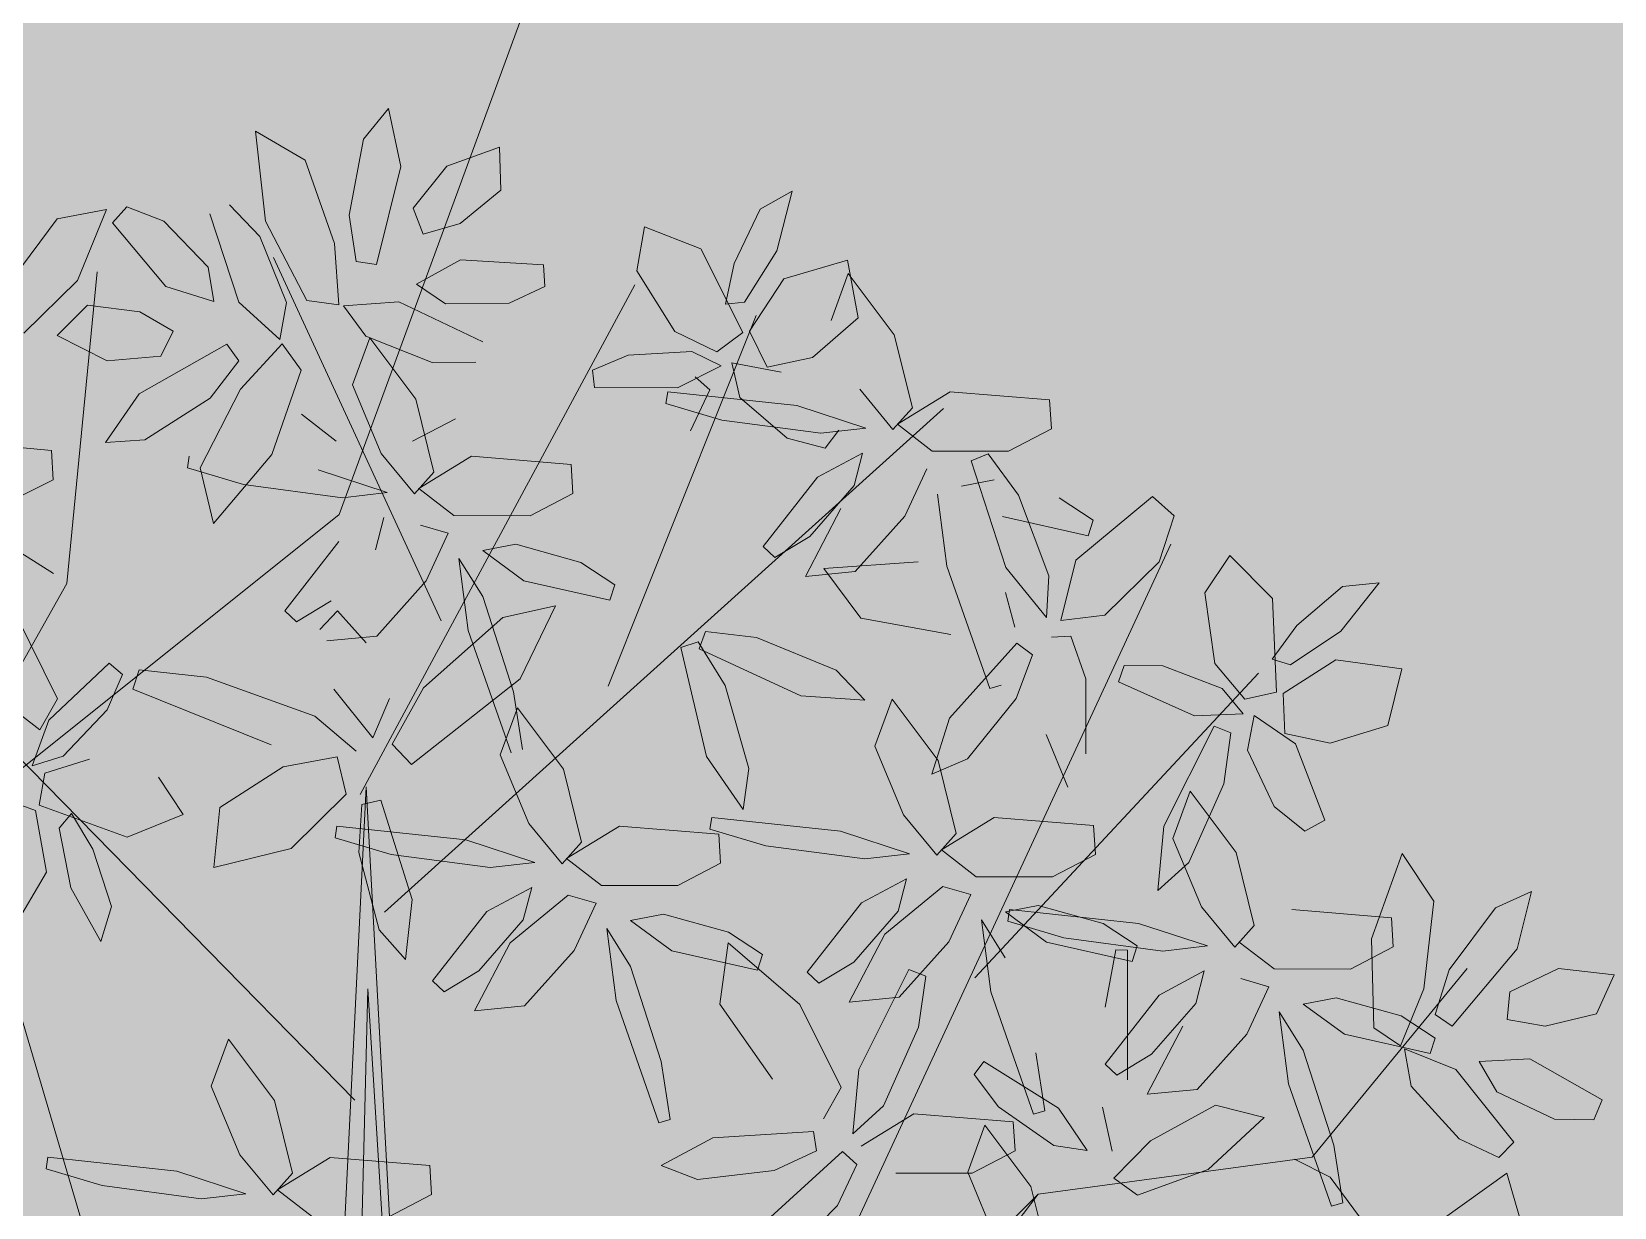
# Model space of a CAD drawing. Header units: inches. Extents: x 218980 to 233865, y 587194 to 599270.
# Drawn here: x 219011.52 to 219017.5, y 587401.62 to 587406.06 of the extents above; entities that cross this region are included whole.
import ezdxf

# ---------------------------------------------------------------- set-up
doc = ezdxf.new("R2010")
doc.units = ezdxf.units.IN
doc.header["$MEASUREMENT"] = 0
doc.linetypes.add('01', pattern=[0])
doc.layers.get('0').update_dxf_attribs({"lineweight": 0})
doc.layers.add('Minor Contour', color=250, linetype='Continuous', lineweight=0)
doc.layers.add('Proposed Urban Design', color=250, linetype='Continuous', lineweight=0)
doc.layers.add('Open Space Within Settlement Passive', color=7, linetype='01', lineweight=0, true_color=0xcbe279)

# ---------------------------------------------------------------- blocks, each defined once
blk = doc.blocks.new('tree2')
at = {"color": 60}
for p, q in [((325197.4967, 3048397.7432), (325197.5914, 3048397.8579)), ((325197.5914, 3048397.8579), (325197.6377, 3048397.6393)), ((325197.0892, 3048397.7729), (325197.2767, 3048397.6636)), ((325197.1267, 3048397.4326), (325197.0892, 3048397.7729)), ((325197.4419, 3048397.4558), (325197.4967, 3048397.7432)), ((325197.2767, 3048397.6636), (325197.3875, 3048397.3492)), ((325197.8113, 3048397.641), (325198.0106, 3048397.712)), ((325198.0106, 3048397.712), (325198.0154, 3048397.55)), ((325197.6377, 3048397.6393), (325197.5453, 3048397.2696)), ((325197.6844, 3048397.4816), (325197.8113, 3048397.641)), ((325198.0154, 3048397.55), (325197.8612, 3048397.4239)), ((325199.1147, 3048397.5461), (325198.9944, 3048397.4783)), ((325199.0567, 3048397.3216), (325199.1147, 3048397.5461)), ((325196.5481, 3048397.4272), (325196.6033, 3048397.487)), ((325196.6033, 3048397.487), (325196.7427, 3048397.4328)), ((325196.9902, 3048397.4943), (325197.1051, 3048397.3757)), ((325197.7212, 3048397.3837), (325197.6844, 3048397.4816)), ((325198.9944, 3048397.4783), (325198.8967, 3048397.2726)), ((325196.3403, 3048397.4417), (325196.1728, 3048397.2167)), ((325196.5265, 3048397.4766), (325196.3403, 3048397.4417)), ((325196.416, 3048397.2091), (325196.5265, 3048397.4766)), ((325196.7499, 3048397.1863), (325196.5481, 3048397.4272)), ((325196.7427, 3048397.4328), (325196.9101, 3048397.2599)), ((325197.0256, 3048397.1268), (325196.9163, 3048397.4603)), ((325197.2819, 3048397.1338), (325197.1267, 3048397.4326)), ((325197.4689, 3048397.2807), (325197.4419, 3048397.4558)), ((325197.8612, 3048397.4239), (325197.7212, 3048397.3837)), ((325197.1051, 3048397.3757), (325197.2051, 3048397.1259)), ((325198.5291, 3048397.2452), (325198.5581, 3048397.4118)), ((325198.5581, 3048397.4118), (325198.7708, 3048397.3289)), ((325197.3875, 3048397.3492), (325197.4027, 3048397.1169)), ((325198.7708, 3048397.3289), (325198.9288, 3048397.0124)), ((325198.935, 3048397.1274), (325199.0567, 3048397.3216)), ((325196.9101, 3048397.2599), (325196.9318, 3048397.1293)), ((325197.5453, 3048397.2696), (325197.4689, 3048397.2807)), ((325197.696, 3048397.1946), (325197.8625, 3048397.2873)), ((325197.8625, 3048397.2873), (325198.1761, 3048397.2679)), ((325198.1761, 3048397.2679), (325198.1816, 3048397.1868)), ((325198.6719, 3048397.0167), (325198.5291, 3048397.2452)), ((325198.8967, 3048397.2726), (325198.8632, 3048397.1192)), ((325199.084, 3048397.215), (325199.3246, 3048397.2852)), ((325199.3246, 3048397.2852), (325199.3637, 3048397.0681)), ((325196.2139, 3048397.0098), (325196.416, 3048397.2091)), ((325196.9318, 3048397.1293), (325196.7499, 3048397.1863)), ((325197.8057, 3048397.1204), (325197.696, 3048397.1946)), ((325198.1816, 3048397.1868), (325198.0463, 3048397.1229)), ((325198.9538, 3048397.0178), (325199.084, 3048397.215)), ((325199.3268, 3048397.2355), (325199.2618, 3048397.0576)), ((325199.5006, 3048397.004), (325199.3268, 3048397.2355)), ((325197.1801, 3048396.9857), (325197.0256, 3048397.1268)), ((325197.2051, 3048397.1259), (325197.1801, 3048396.9857)), ((325197.4027, 3048397.1169), (325197.2819, 3048397.1338)), ((325197.4209, 3048397.1131), (325197.6296, 3048397.1282)), ((325197.6296, 3048397.1282), (325197.9468, 3048396.9779)), ((325198.0463, 3048397.1229), (325197.8057, 3048397.1204)), ((325198.8632, 3048397.1192), (325198.935, 3048397.1274)), ((325196.3399, 3048397.0015), (325196.4541, 3048397.1165)), ((325196.4541, 3048397.1165), (325196.6516, 3048397.0913)), ((325196.6516, 3048397.0913), (325196.7772, 3048397.0174)), ((325197.5054, 3048396.9985), (325197.4209, 3048397.1131)), ((325199.3637, 3048397.0681), (325199.1919, 3048396.9188)), ((325196.5285, 3048396.9058), (325196.3399, 3048397.0015)), ((325196.7772, 3048397.0174), (325196.7315, 3048396.9233)), ((325198.8305, 3048396.9399), (325198.6719, 3048397.0167)), ((325198.9288, 3048397.0124), (325198.8305, 3048396.9399)), ((325199.0208, 3048396.8823), (325198.9538, 3048397.0178)), ((325199.5689, 3048396.7286), (325199.5006, 3048397.004)), ((325196.6492, 3048396.781), (325196.981, 3048396.9684)), ((325196.981, 3048396.9684), (325197.0255, 3048396.9052)), ((325197.0318, 3048396.799), (325197.1899, 3048396.9699)), ((325197.1899, 3048396.9699), (325197.2608, 3048396.8707)), ((325197.52, 3048396.9924), (325197.455, 3048396.8145)), ((325197.7555, 3048396.8992), (325197.5054, 3048396.9985)), ((325197.6937, 3048396.7609), (325197.52, 3048396.9924)), ((325198.496, 3048396.9276), (325198.7364, 3048396.9409)), ((325198.7364, 3048396.9409), (325198.847, 3048396.8866)), ((325196.7315, 3048396.9233), (325196.5285, 3048396.9058)), ((325197.0255, 3048396.9052), (325196.9171, 3048396.7651)), ((325197.9206, 3048396.9009), (325197.7555, 3048396.8992)), ((325198.3617, 3048396.87), (325198.496, 3048396.9276)), ((325198.847, 3048396.8866), (325198.6819, 3048396.8044)), ((325198.8876, 3048396.8979), (325199.0739, 3048396.8634)), ((325198.9174, 3048396.7678), (325198.8876, 3048396.8979)), ((325199.1919, 3048396.9188), (325199.0208, 3048396.8823)), ((325197.2608, 3048396.8707), (325197.1508, 3048396.5524)), ((325198.3683, 3048396.8052), (325198.3617, 3048396.87)), ((325198.7493, 3048396.8456), (325198.8037, 3048396.7967)), ((325196.5224, 3048396.597), (325196.6492, 3048396.781)), ((325196.9171, 3048396.7651), (325196.6708, 3048396.6071)), ((325196.8799, 3048396.5023), (325197.0318, 3048396.799)), ((325197.455, 3048396.8145), (325197.5631, 3048396.5556)), ((325197.7621, 3048396.4854), (325197.6937, 3048396.7609)), ((325198.6819, 3048396.8044), (325198.3683, 3048396.8052)), ((325198.6453, 3048396.789), (325198.6385, 3048396.7449)), ((325199.1321, 3048396.7367), (325198.6453, 3048396.789)), ((325198.8037, 3048396.7967), (325198.7307, 3048396.6419)), ((325199.0962, 3048396.6136), (325198.9174, 3048396.7678)), ((325199.37, 3048396.7987), (325199.4957, 3048396.6469)), ((325199.5125, 3048396.6664), (325199.7115, 3048396.7889)), ((325199.7115, 3048396.7889), (325200.0871, 3048396.758)), ((325197.3938, 3048396.6027), (325197.2621, 3048396.7045)), ((325198.6385, 3048396.7449), (325198.85, 3048396.682)), ((325199.3928, 3048396.6514), (325199.1321, 3048396.7367)), ((325199.4957, 3048396.6469), (325199.5689, 3048396.7286)), ((325197.8436, 3048396.6865), (325197.6819, 3048396.6023)), ((325198.85, 3048396.682), (325199.2239, 3048396.6322)), ((325199.2239, 3048396.6322), (325199.3928, 3048396.6514)), ((325199.2915, 3048396.6444), (325199.2397, 3048396.5765)), ((325199.6442, 3048396.5646), (325199.5125, 3048396.6664)), ((325195.9437, 3048396.6027), (325196.3188, 3048396.5666)), ((325196.6708, 3048396.6071), (325196.5224, 3048396.597)), ((325199.2397, 3048396.5765), (325199.0962, 3048396.6136)), ((325196.3188, 3048396.5666), (325196.3242, 3048396.4569)), ((325196.8385, 3048396.5459), (325196.8317, 3048396.5018)), ((325197.1508, 3048396.5524), (325196.9297, 3048396.2911)), ((325197.5631, 3048396.5556), (325197.6888, 3048396.4037)), ((325197.7057, 3048396.4233), (325197.9046, 3048396.5458)), ((325197.9046, 3048396.5458), (325198.2803, 3048396.5149)), ((325199.3805, 3048396.5572), (325199.2106, 3048396.4662)), ((325199.3488, 3048396.4347), (325199.3805, 3048396.5572)), ((325199.9323, 3048396.5642), (325199.6442, 3048396.5646)), ((325199.7909, 3048396.5285), (325199.8547, 3048396.5551)), ((325196.8317, 3048396.5018), (325197.0432, 3048396.4389)), ((325196.9297, 3048396.2911), (325196.8799, 3048396.5023)), ((325197.5859, 3048396.4083), (325197.3253, 3048396.4936)), ((325197.6888, 3048396.4037), (325197.7621, 3048396.4854)), ((325198.2803, 3048396.5149), (325198.2872, 3048396.4052)), ((325199.2106, 3048396.4662), (325199.0058, 3048396.2051)), ((325199.5405, 3048396.3188), (325199.6236, 3048396.4976)), ((325196.3242, 3048396.4569), (325196.1613, 3048396.375)), ((325197.0432, 3048396.4389), (325197.4171, 3048396.3891)), ((325197.4171, 3048396.3891), (325197.5859, 3048396.4083)), ((325197.8373, 3048396.3215), (325197.7057, 3048396.4233)), ((325198.2872, 3048396.4052), (325198.1254, 3048396.3211)), ((325199.1814, 3048396.2424), (325199.3488, 3048396.4347)), ((325199.8782, 3048396.4563), (325199.7541, 3048396.4322)), ((325199.2991, 3048396.3483), (325199.1649, 3048396.0919)), ((325197.542, 3048396.1916), (325197.5736, 3048396.3141)), ((325197.8167, 3048396.2545), (325197.7115, 3048396.2855)), ((325198.1254, 3048396.3211), (325197.8373, 3048396.3215)), ((325199.3534, 3048396.1098), (325199.5405, 3048396.3188)), ((325197.4038, 3048396.2231), (325197.199, 3048395.962)), ((325197.7337, 3048396.0757), (325197.8167, 3048396.2545)), ((325199.0502, 3048396.1632), (325199.1814, 3048396.2424)), ((325198.0714, 3048396.2132), (325197.9473, 3048396.1891)), ((325197.9473, 3048396.1891), (325198.1025, 3048396.0749)), ((325198.317, 3048396.1448), (325198.0714, 3048396.2132)), ((325199.0058, 3048396.2051), (325199.0502, 3048396.1632)), ((325197.8569, 3048396.1596), (325197.8921, 3048395.8877)), ((325197.9469, 3048396.0155), (325197.8569, 3048396.1596)), ((325198.445, 3048396.0604), (325198.317, 3048396.1448)), ((325199.1649, 3048396.0919), (325199.3534, 3048396.1098)), ((325199.5904, 3048396.1463), (325199.2345, 3048396.1221)), ((325199.2345, 3048396.1221), (325199.3744, 3048395.9347)), ((325197.5466, 3048395.8667), (325197.7337, 3048396.0757)), ((325198.1025, 3048396.0749), (325198.4262, 3048396.0023)), ((325198.4262, 3048396.0023), (325198.445, 3048396.0604)), ((325197.2434, 3048395.9201), (325197.3746, 3048395.9993)), ((325198.0628, 3048395.6565), (325197.9469, 3048396.0155)), ((325196.3409, 3048395.63), (325196.1856, 3048395.9434)), ((325197.199, 3048395.962), (325197.2434, 3048395.9201)), ((325197.3987, 3048395.9613), (325197.3312, 3048395.8911)), ((325197.5063, 3048395.8407), (325197.3987, 3048395.9613)), ((325197.7226, 3048395.6708), (325198.0231, 3048395.9363)), ((325198.0231, 3048395.9363), (325198.2219, 3048395.9813)), ((325198.2219, 3048395.9813), (325198.0886, 3048395.7056)), ((325197.358, 3048395.8488), (325197.5466, 3048395.8667)), ((325197.8921, 3048395.8877), (325198.0543, 3048395.4257)), ((325198.7636, 3048395.8188), (325198.7875, 3048395.8836)), ((325198.7875, 3048395.8836), (325198.9804, 3048395.8618)), ((325198.6942, 3048395.8233), (325198.7599, 3048395.8446)), ((325198.7919, 3048395.4117), (325198.6942, 3048395.8233)), ((325198.7599, 3048395.8446), (325198.8622, 3048395.6797)), ((325199.1472, 3048395.6405), (325198.7636, 3048395.8188)), ((325198.9804, 3048395.8618), (325199.2812, 3048395.7381)), ((325196.3085, 3048395.5494), (325196.5367, 3048395.7644)), ((325196.5367, 3048395.7644), (325196.5861, 3048395.7219)), ((325196.5861, 3048395.7219), (325196.5282, 3048395.5877)), ((325196.6249, 3048395.6659), (325196.6488, 3048395.7394)), ((325196.6488, 3048395.7394), (325196.9041, 3048395.7109)), ((325196.9041, 3048395.7109), (325197.3127, 3048395.5644)), ((325198.0886, 3048395.7056), (325197.6783, 3048395.3823)), ((325196.0822, 3048395.6611), (325196.274, 3048395.512)), ((325196.274, 3048395.512), (325196.3409, 3048395.63)), ((325197.1483, 3048395.4554), (325196.6249, 3048395.6659)), ((325197.3842, 3048395.6663), (325197.5323, 3048395.4818)), ((325197.5323, 3048395.4818), (325197.5952, 3048395.6311)), ((325197.6049, 3048395.4584), (325197.7226, 3048395.6708)), ((325198.097, 3048395.4385), (325198.0628, 3048395.6565)), ((325198.8622, 3048395.6797), (325198.9516, 3048395.3669)), ((325196.5282, 3048395.5877), (325196.3628, 3048395.4128)), ((325197.3127, 3048395.5644), (325197.4682, 3048395.4325)), ((325198.0778, 3048395.5958), (325198.0128, 3048395.4179)), ((325198.2515, 3048395.3643), (325198.0778, 3048395.5958)), ((325196.2452, 3048395.3762), (325196.3085, 3048395.5494)), ((325197.6783, 3048395.3823), (325197.6049, 3048395.4584)), ((325196.3628, 3048395.4128), (325196.2452, 3048395.3762)), ((325196.2938, 3048395.3488), (325196.4617, 3048395.4021)), ((325197.1933, 3048395.373), (325197.3971, 3048395.4101)), ((325197.3971, 3048395.4101), (325197.4309, 3048395.2693)), ((325198.0128, 3048395.4179), (325198.121, 3048395.1591)), ((325198.9296, 3048395.2112), (325198.7919, 3048395.4117)), ((325196.2722, 3048395.2286), (325196.2938, 3048395.3488)), ((325196.7226, 3048395.3343), (325196.816, 3048395.1935)), ((325196.9541, 3048395.2188), (325197.1933, 3048395.373)), ((325198.3199, 3048395.0889), (325198.2515, 3048395.3643)), ((325198.9516, 3048395.3669), (325198.9296, 3048395.2112)), ((325197.4309, 3048395.2693), (325197.2238, 3048395.0652)), ((325196.116, 3048395.2598), (325196.2578, 3048395.2075)), ((325196.2578, 3048395.2075), (325196.2989, 3048394.9747)), ((325196.6046, 3048395.1074), (325196.2722, 3048395.2286)), ((325196.9315, 3048394.9934), (325196.9541, 3048395.2188)), ((325197.4901, 3048395.2313), (325197.4794, 3048395.05)), ((325197.5616, 3048395.2469), (325197.4901, 3048395.2313)), ((325197.6806, 3048394.8726), (325197.5616, 3048395.2469)), ((325196.3933, 3048395.1962), (325196.3468, 3048395.1408)), ((325196.4745, 3048395.0617), (325196.3933, 3048395.1962)), ((325196.816, 3048395.1935), (325196.6046, 3048395.1074)), ((325197.3963, 3048395.1493), (325197.3895, 3048395.1052)), ((325197.8831, 3048395.097), (325197.3963, 3048395.1493)), ((325198.121, 3048395.1591), (325198.2467, 3048395.0072)), ((325198.2635, 3048395.0267), (325198.4625, 3048395.1492)), ((325198.4625, 3048395.1492), (325198.8381, 3048395.1183)), ((325198.8112, 3048395.1821), (325198.8044, 3048395.1379)), ((325196.3468, 3048395.1408), (325196.3919, 3048394.9161)), ((325197.3895, 3048395.1052), (325197.601, 3048395.0423)), ((325198.1438, 3048395.0118), (325197.8831, 3048395.097)), ((325198.2467, 3048395.0072), (325198.3199, 3048395.0889)), ((325196.5449, 3048394.8452), (325196.4745, 3048395.0617)), ((325197.2238, 3048395.0652), (325196.9315, 3048394.9934)), ((325197.4794, 3048395.05), (325197.5559, 3048394.758)), ((325197.601, 3048395.0423), (325197.9749, 3048394.9925)), ((325198.3951, 3048394.9249), (325198.2635, 3048395.0267)), ((325196.2989, 3048394.9747), (325196.1724, 3048394.7583)), ((325197.9749, 3048394.9925), (325198.1438, 3048395.0118)), ((325196.3919, 3048394.9161), (325196.5042, 3048394.7132)), ((325198.1315, 3048394.9175), (325197.9616, 3048394.8265)), ((325198.0998, 3048394.795), (325198.1315, 3048394.9175)), ((325198.6833, 3048394.9245), (325198.3951, 3048394.9249)), ((325197.6554, 3048394.6456), (325197.6806, 3048394.8726)), ((325198.2693, 3048394.8889), (325198.05, 3048394.7087)), ((325198.3746, 3048394.8579), (325198.2693, 3048394.8889)), ((325198.2915, 3048394.6791), (325198.3746, 3048394.8579)), ((325196.5042, 3048394.7132), (325196.5449, 3048394.8452)), ((325197.9324, 3048394.6027), (325198.0998, 3048394.795)), ((325198.6292, 3048394.8166), (325198.5051, 3048394.7925)), ((325197.5559, 3048394.758), (325197.6554, 3048394.6456)), ((325198.4147, 3048394.763), (325198.4499, 3048394.4911)), ((325198.5047, 3048394.6189), (325198.4147, 3048394.763)), ((325198.1044, 3048394.4701), (325198.2915, 3048394.6791)), ((325198.6206, 3048394.26), (325198.5047, 3048394.6189)), ((325196.9862, 3048394.3452), (325196.9212, 3048394.1673)), ((325197.1599, 3048394.1137), (325196.9862, 3048394.3452)), ((325198.6548, 3048394.042), (325198.6206, 3048394.26)), ((325196.9212, 3048394.1673), (325197.0293, 3048393.9084)), ((325196.3047, 3048393.8987), (325196.2979, 3048393.8546)), ((325196.7915, 3048393.8464), (325196.3047, 3048393.8987)), ((325196.2979, 3048393.8546), (325196.5094, 3048393.7917)), ((325196.5094, 3048393.7917), (325196.8833, 3048393.7419))]:
    blk.add_line(p, q, dxfattribs=at)
at = {"color": 44}
for p, q in [((325196.3759, 3048396.0655), (325196.4914, 3048397.2412)), ((325197.7896, 3048395.9247), (325197.157, 3048397.2958)), ((325197.4844, 3048395.2679), (325198.5214, 3048397.1925)), ((325198.4207, 3048395.6779), (325198.9797, 3048397.0774)), ((325196.3265, 3048396.1031), (325195.2963, 3048396.7475)), ((325197.5754, 3048394.8242), (325199.687, 3048396.7258)), ((325197.4634, 3048394.1139), (325195.1158, 3048396.5105)), ((325199.1493, 3048393.2041), (325200.5444, 3048396.2131)), ((325195.9332, 3048395.2795), (325196.3759, 3048396.0655)), ((325199.8049, 3048394.5767), (325200.8758, 3048395.7266)), ((325197.393, 3048392.9975), (325197.5069, 3048395.2976)), ((325197.5069, 3048395.2976), (325197.6286, 3048393.0376)), ((325196.5911, 3048393.1216), (325195.9579, 3048395.2607)), ((325201.0785, 3048393.8998), (325201.6643, 3048394.6112)), ((325197.5124, 3048394.5345), (325197.4738, 3048392.934)), ((325197.6089, 3048392.9998), (325197.5124, 3048394.5345)), ((325200.044, 3048393.7599), (325201.0785, 3048393.8998)), ((325199.5519, 3048393.2718), (325200.044, 3048393.7599)), ((325199.5967, 3048393.1727), (325200.044, 3048393.7599))]:
    blk.add_line(p, q, dxfattribs=at)
at = {"color": 62}
for p, q in [((325200.0871, 3048396.758), (325200.094, 3048396.6484)), ((325200.094, 3048396.6484), (325199.9323, 3048396.5642)), ((325199.9214, 3048396.1261), (325199.7909, 3048396.5285)), ((325199.8547, 3048396.5551), (325199.97, 3048396.3989)), ((325199.6637, 3048396.4027), (325199.6989, 3048396.1308)), ((325199.97, 3048396.3989), (325200.0842, 3048396.0944)), ((325200.2518, 3048396.3036), (325200.1238, 3048396.3879)), ((325200.1861, 3048396.1528), (325200.4757, 3048396.3939)), ((325200.4757, 3048396.3939), (325200.5575, 3048396.3205)), ((325199.9093, 3048396.318), (325200.2331, 3048396.2454)), ((325200.2331, 3048396.2454), (325200.2518, 3048396.3036)), ((325200.5575, 3048396.3205), (325200.501, 3048396.1471)), ((325200.6737, 3048396.0304), (325200.7679, 3048396.1707)), ((325200.7679, 3048396.1707), (325200.9286, 3048396.0086)), ((325199.6989, 3048396.1308), (325199.8611, 3048395.6688)), ((325200.0748, 3048395.9373), (325199.9214, 3048396.1261)), ((325200.13, 3048395.9259), (325200.1861, 3048396.1528)), ((325200.501, 3048396.1471), (325200.2952, 3048395.9455)), ((325200.0842, 3048396.0944), (325200.0748, 3048395.9373)), ((325201.1936, 3048396.054), (325201.0207, 3048395.9059)), ((325201.1868, 3048395.8855), (325201.3311, 3048396.067)), ((325201.3311, 3048396.067), (325201.1936, 3048396.054)), ((325199.9559, 3048395.9004), (325199.9208, 3048396.0315)), ((325200.7113, 3048395.7635), (325200.6737, 3048396.0304)), ((325200.9286, 3048396.0086), (325200.9441, 3048395.6551)), ((325199.3744, 3048395.9347), (325199.7145, 3048395.8724)), ((325200.2952, 3048395.9455), (325200.13, 3048395.9259)), ((325200.094, 3048395.863), (325200.1671, 3048395.8663)), ((325200.1671, 3048395.8663), (325200.2235, 3048395.7046)), ((325201.0207, 3048395.9059), (325200.9276, 3048395.7793)), ((325200.9966, 3048395.7577), (325201.1868, 3048395.8855)), ((325199.7087, 3048395.5569), (325199.9638, 3048395.8397)), ((325199.9638, 3048395.8397), (325200.0226, 3048395.7961)), ((325200.0226, 3048395.7961), (325199.961, 3048395.6307)), ((325200.3478, 3048395.6938), (325200.3682, 3048395.7557)), ((325200.3682, 3048395.7557), (325200.5143, 3048395.7537)), ((325200.5143, 3048395.7537), (325200.7393, 3048395.6681)), ((325200.8248, 3048395.6289), (325200.7113, 3048395.7635)), ((325200.9276, 3048395.7793), (325200.9966, 3048395.7577)), ((325200.9692, 3048395.6498), (325201.1684, 3048395.7771)), ((325201.1684, 3048395.7771), (325201.4167, 3048395.7433)), ((325199.2812, 3048395.7381), (325199.3899, 3048395.6243)), ((325200.2235, 3048395.7046), (325200.2237, 3048395.4216)), ((325200.634, 3048395.5655), (325200.3478, 3048395.6938)), ((325201.4167, 3048395.7433), (325201.3641, 3048395.5291)), ((325199.3899, 3048395.6243), (325199.1472, 3048395.6405)), ((325199.4927, 3048395.6285), (325199.4277, 3048395.4506)), ((325199.6664, 3048395.397), (325199.4927, 3048395.6285)), ((325199.961, 3048395.6307), (325199.7769, 3048395.4034)), ((325199.8611, 3048395.6688), (325199.9039, 3048395.6817)), ((325200.7393, 3048395.6681), (325200.8182, 3048395.5735)), ((325200.9441, 3048395.6551), (325200.8248, 3048395.6289)), ((325200.9753, 3048395.4989), (325200.9692, 3048395.6498)), ((325200.8182, 3048395.5735), (325200.634, 3048395.5655)), ((325200.8343, 3048395.4363), (325200.86, 3048395.5673)), ((325200.86, 3048395.5673), (325201.0162, 3048395.46)), ((325199.6424, 3048395.3449), (325199.7087, 3048395.5569)), ((325200.519, 3048395.1483), (325200.7079, 3048395.5269)), ((325200.7079, 3048395.5269), (325200.7719, 3048395.5012)), ((325201.3641, 3048395.5291), (325201.1464, 3048395.4626)), ((325199.4277, 3048395.4506), (325199.5358, 3048395.1918)), ((325200.156, 3048395.2956), (325200.074, 3048395.495)), ((325200.7719, 3048395.5012), (325200.7448, 3048395.309)), ((325201.1464, 3048395.4626), (325200.9753, 3048395.4989)), ((325201.0162, 3048395.46), (325201.1258, 3048395.1714)), ((325199.7769, 3048395.4034), (325199.6424, 3048395.3449)), ((325199.7348, 3048395.1216), (325199.6664, 3048395.397)), ((325200.9349, 3048395.2227), (325200.8343, 3048395.4363)), ((325200.6176, 3048395.2806), (325200.5526, 3048395.1027)), ((325200.7448, 3048395.309), (325200.6129, 3048395.0116)), ((325200.7914, 3048395.0491), (325200.6176, 3048395.2806)), ((325201.0509, 3048395.1304), (325200.9349, 3048395.2227)), ((325199.298, 3048395.1297), (325198.8112, 3048395.1821)), ((325199.5358, 3048395.1918), (325199.6615, 3048395.0399)), ((325199.6784, 3048395.0594), (325199.8773, 3048395.182)), ((325199.8773, 3048395.182), (325200.253, 3048395.151)), ((325200.253, 3048395.151), (325200.2599, 3048395.0414)), ((325200.4962, 3048394.9062), (325200.519, 3048395.1483)), ((325201.1258, 3048395.1714), (325201.0509, 3048395.1304)), ((325198.8044, 3048395.1379), (325199.0159, 3048395.075)), ((325198.8381, 3048395.1183), (325198.845, 3048395.0087)), ((325199.5586, 3048395.0445), (325199.298, 3048395.1297)), ((325199.6615, 3048395.0399), (325199.7348, 3048395.1216)), ((325200.5526, 3048395.1027), (325200.6608, 3048394.8438)), ((325199.0159, 3048395.075), (325199.3898, 3048395.0252)), ((325199.3898, 3048395.0252), (325199.5586, 3048395.0445)), ((325199.81, 3048394.9576), (325199.6784, 3048395.0594)), ((325200.2599, 3048395.0414), (325200.0981, 3048394.9572)), ((325201.3023, 3048394.724), (325201.4178, 3048395.0463)), ((325201.4178, 3048395.0463), (325201.5384, 3048394.866)), ((325198.845, 3048395.0087), (325198.6833, 3048394.9245)), ((325200.6129, 3048395.0116), (325200.4962, 3048394.9062)), ((325199.5463, 3048394.9502), (325199.3765, 3048394.8592)), ((325199.6842, 3048394.9216), (325199.4649, 3048394.7414)), ((325199.5147, 3048394.8277), (325199.5463, 3048394.9502)), ((325199.7894, 3048394.8906), (325199.6842, 3048394.9216)), ((325200.0981, 3048394.9572), (325199.81, 3048394.9576)), ((325199.3765, 3048394.8592), (325199.1717, 3048394.5982)), ((325199.7064, 3048394.7118), (325199.7894, 3048394.8906)), ((325200.0441, 3048394.8493), (325199.92, 3048394.8252)), ((325200.2897, 3048394.7809), (325200.0441, 3048394.8493)), ((325201.5384, 3048394.866), (325201.5002, 3048394.5348)), ((325201.771, 3048394.8411), (325201.9064, 3048394.9026)), ((325201.9064, 3048394.9026), (325201.8522, 3048394.6858)), ((325197.9616, 3048394.8265), (325197.7568, 3048394.5655)), ((325198.5051, 3048394.7925), (325198.6603, 3048394.6783)), ((325198.8748, 3048394.7482), (325198.6292, 3048394.8166)), ((325199.3473, 3048394.6355), (325199.5147, 3048394.8277)), ((325199.8296, 3048394.7958), (325199.8648, 3048394.5238)), ((325199.9196, 3048394.6516), (325199.8296, 3048394.7958)), ((325199.92, 3048394.8252), (325200.0752, 3048394.711)), ((325199.9361, 3048394.8341), (325199.9293, 3048394.79)), ((325199.9293, 3048394.79), (325200.1408, 3048394.7271)), ((325200.4229, 3048394.7817), (325199.9361, 3048394.8341)), ((325201.0023, 3048394.834), (325201.3779, 3048394.8031)), ((325201.3779, 3048394.8031), (325201.3848, 3048394.6934)), ((325201.5958, 3048394.6068), (325201.771, 3048394.8411)), ((325199.0028, 3048394.6639), (325198.8748, 3048394.7482)), ((325199.4649, 3048394.7414), (325199.3307, 3048394.485)), ((325200.4177, 3048394.6966), (325200.2897, 3048394.7809)), ((325200.6836, 3048394.6965), (325200.4229, 3048394.7817)), ((325198.05, 3048394.7087), (325197.9158, 3048394.4523)), ((325198.6603, 3048394.6783), (325198.9841, 3048394.6057)), ((325198.8736, 3048394.7081), (325198.8422, 3048394.4764)), ((325199.1445, 3048394.476), (325198.8736, 3048394.7081)), ((325199.5193, 3048394.5028), (325199.7064, 3048394.7118)), ((325200.0752, 3048394.711), (325200.3989, 3048394.6384)), ((325200.1408, 3048394.7271), (325200.5147, 3048394.6773)), ((325200.3371, 3048394.6824), (325200.2969, 3048394.4654)), ((325200.3817, 3048394.6803), (325200.3371, 3048394.6824)), ((325200.3989, 3048394.6384), (325200.4177, 3048394.6966)), ((325200.5147, 3048394.6773), (325200.6836, 3048394.6965)), ((325201.3848, 3048394.6934), (325201.2231, 3048394.6093)), ((325201.8522, 3048394.6858), (325201.6071, 3048394.394)), ((325198.9841, 3048394.6057), (325199.0028, 3048394.6639)), ((325199.2161, 3048394.5562), (325199.3473, 3048394.6355)), ((325199.3665, 3048394.2297), (325199.5554, 3048394.6082)), ((325199.5554, 3048394.6082), (325199.6195, 3048394.5825)), ((325201.825, 3048394.5236), (325202.009, 3048394.6113)), ((325202.009, 3048394.6113), (325202.2192, 3048394.5877)), ((325197.7568, 3048394.5655), (325197.8012, 3048394.5235)), ((325197.8012, 3048394.5235), (325197.9324, 3048394.6027)), ((325199.1717, 3048394.5982), (325199.2161, 3048394.5562)), ((325199.6195, 3048394.5825), (325199.5924, 3048394.3903)), ((325201.5433, 3048394.4375), (325201.5958, 3048394.6068)), ((325202.2192, 3048394.5877), (325202.1525, 3048394.44)), ((325198.4499, 3048394.4911), (325198.6121, 3048394.0291)), ((325199.3307, 3048394.485), (325199.5193, 3048394.5028)), ((325199.8648, 3048394.5238), (325200.0269, 3048394.0618)), ((325200.5014, 3048394.5113), (325200.2966, 3048394.2502)), ((325201.8152, 3048394.4195), (325201.825, 3048394.5236)), ((325197.9158, 3048394.4523), (325198.1044, 3048394.4701)), ((325198.8422, 3048394.4764), (325199.0411, 3048394.1937)), ((325199.2998, 3048394.1626), (325199.1445, 3048394.476)), ((325201.6071, 3048394.394), (325201.5433, 3048394.4375)), ((325202.1525, 3048394.44), (325201.9587, 3048394.3943)), ((325199.5924, 3048394.3903), (325199.4605, 3048394.093)), ((325201.9587, 3048394.3943), (325201.8152, 3048394.4195)), ((325199.8391, 3048394.2602), (325199.8021, 3048394.2116)), ((325200.1203, 3048394.0841), (325199.8391, 3048394.2602)), ((325200.0697, 3048394.0747), (325200.0355, 3048394.2927)), ((325200.2966, 3048394.2502), (325200.341, 3048394.2083)), ((325201.7096, 3048394.2606), (325201.8999, 3048394.2709)), ((325201.8999, 3048394.2709), (325202.1733, 3048394.116)), ((325199.3437, 3048393.9875), (325199.3665, 3048394.2297)), ((325199.8021, 3048394.2116), (325199.8947, 3048394.0895)), ((325199.233, 3048394.0445), (325199.2998, 3048394.1626)), ((325197.2283, 3048393.8383), (325197.1599, 3048394.1137)), ((325199.4605, 3048394.093), (325199.3437, 3048393.9875)), ((325199.8947, 3048394.0895), (325200.1036, 3048393.9433)), ((325200.0269, 3048394.0618), (325200.0697, 3048394.0747)), ((325202.1733, 3048394.116), (325202.1427, 3048394.0407)), ((325198.6121, 3048394.0291), (325198.6548, 3048394.042)), ((325199.3751, 3048393.9407), (325199.574, 3048394.0633)), ((325199.574, 3048394.0633), (325199.9497, 3048394.0323)), ((325199.8428, 3048394.02), (325199.7778, 3048393.8421)), ((325200.0165, 3048393.7886), (325199.8428, 3048394.02)), ((325199.9497, 3048394.0323), (325199.9566, 3048393.9227)), ((325202.1427, 3048394.0407), (325201.993, 3048394.0426)), ((325198.6201, 3048393.8678), (325198.8159, 3048393.9726)), ((325198.8159, 3048393.9726), (325199.1961, 3048393.9956)), ((325199.1961, 3048393.9956), (325199.2074, 3048393.9233)), ((325197.0293, 3048393.9084), (325197.155, 3048393.7566)), ((325197.1719, 3048393.7761), (325197.3708, 3048393.8986)), ((325197.3708, 3048393.8986), (325197.7465, 3048393.8677)), ((325199.0332, 3048393.6725), (325199.3054, 3048393.921)), ((325199.2074, 3048393.9233), (325199.0477, 3048393.8485)), ((325199.3054, 3048393.921), (325199.3598, 3048393.8721)), ((325199.9566, 3048393.9227), (325199.7948, 3048393.8385)), ((325197.0521, 3048393.7611), (325196.7915, 3048393.8464)), ((325197.155, 3048393.7566), (325197.2283, 3048393.8383)), ((325197.7465, 3048393.8677), (325197.7534, 3048393.7581)), ((325198.757, 3048393.8153), (325198.6201, 3048393.8678)), ((325199.0477, 3048393.8485), (325198.757, 3048393.8153)), ((325199.3598, 3048393.8721), (325199.2867, 3048393.7173)), ((325199.7948, 3048393.8385), (325199.5067, 3048393.8389)), ((325197.3035, 3048393.6743), (325197.1719, 3048393.7761)), ((325196.8833, 3048393.7419), (325197.0521, 3048393.7611)), ((325197.7534, 3048393.7581), (325197.5916, 3048393.6739)), ((325199.2867, 3048393.7173), (325199.0885, 3048393.5153))]:
    blk.add_line(p, q, dxfattribs=at)
at = {"color": 64}
for p, q in [((325200.8597, 3048394.7736), (325200.7914, 3048395.0491)), ((325200.6608, 3048394.8438), (325200.7865, 3048394.6919)), ((325200.7865, 3048394.6919), (325200.8597, 3048394.7736)), ((325200.381, 3048394.1906), (325200.3817, 3048394.6803)), ((325200.935, 3048394.6097), (325200.8033, 3048394.7115)), ((325201.3108, 3048394.3874), (325201.3023, 3048394.724)), ((325201.2231, 3048394.6093), (325200.935, 3048394.6097)), ((325200.6713, 3048394.6023), (325200.5014, 3048394.5113)), ((325200.6396, 3048394.4798), (325200.6713, 3048394.6023)), ((325200.9144, 3048394.5427), (325200.8091, 3048394.5737)), ((325200.8313, 3048394.3639), (325200.9144, 3048394.5427)), ((325201.169, 3048394.5014), (325201.0449, 3048394.4773)), ((325201.4146, 3048394.433), (325201.169, 3048394.5014)), ((325201.5002, 3048394.5348), (325201.412, 3048394.3193)), ((325200.4722, 3048394.2875), (325200.6396, 3048394.4798)), ((325200.9545, 3048394.4478), (325200.9897, 3048394.1759)), ((325201.0445, 3048394.3037), (325200.9545, 3048394.4478)), ((325201.0449, 3048394.4773), (325201.2001, 3048394.3631)), ((325201.5426, 3048394.3486), (325201.4146, 3048394.433)), ((325200.5899, 3048394.3934), (325200.4557, 3048394.137)), ((325201.412, 3048394.3193), (325201.3108, 3048394.3874)), ((325200.6442, 3048394.1549), (325200.8313, 3048394.3639)), ((325201.2001, 3048394.3631), (325201.5239, 3048394.2905)), ((325201.5239, 3048394.2905), (325201.5426, 3048394.3486)), ((325200.341, 3048394.2083), (325200.4722, 3048394.2875)), ((325201.1604, 3048393.9447), (325201.0445, 3048394.3037)), ((325201.4267, 3048394.308), (325201.6209, 3048394.23)), ((325201.4524, 3048394.1679), (325201.4267, 3048394.308)), ((325201.7757, 3048394.1458), (325201.7096, 3048394.2606)), ((325201.6209, 3048394.23), (325201.8401, 3048393.9559)), ((325200.4557, 3048394.137), (325200.6442, 3048394.1549)), ((325200.9897, 3048394.1759), (325201.1519, 3048393.7139)), ((325201.6337, 3048393.969), (325201.4524, 3048394.1679)), ((325201.993, 3048394.0426), (325201.7757, 3048394.1458)), ((325200.2287, 3048393.9248), (325200.1203, 3048394.0841)), ((325200.2867, 3048394.0883), (325200.3237, 3048393.9225)), ((325200.7138, 3048394.0955), (325200.4678, 3048393.9607)), ((325200.8975, 3048394.0496), (325200.7138, 3048394.0955)), ((325200.6857, 3048393.8524), (325200.8975, 3048394.0496)), ((325200.4678, 3048393.9607), (325200.33, 3048393.8197)), ((325201.7828, 3048393.8982), (325201.6337, 3048393.969)), ((325201.8401, 3048393.9559), (325201.7828, 3048393.8982)), ((325200.1036, 3048393.9433), (325200.2287, 3048393.9248)), ((325201.1462, 3048393.8243), (325201.012, 3048393.8915)), ((325201.1947, 3048393.7267), (325201.1604, 3048393.9447)), ((325199.7778, 3048393.8421), (325199.8859, 3048393.5833)), ((325200.4189, 3048393.7554), (325200.6857, 3048393.8524)), ((325201.569, 3048393.6634), (325201.8134, 3048393.8392)), ((325201.8134, 3048393.8392), (325201.8766, 3048393.6217)), ((325200.0849, 3048393.5131), (325200.0165, 3048393.7886)), ((325200.33, 3048393.8197), (325200.4189, 3048393.7554)), ((325201.3262, 3048393.582), (325201.1462, 3048393.8243)), ((325201.1519, 3048393.7139), (325201.1947, 3048393.7267))]:
    blk.add_line(p, q, dxfattribs=at)

msp = doc.modelspace()

# ---------------------------------------------------------------- hatches: boundary and pattern name
at = {"layer": 'Open Space Within Settlement Passive'}
h = msp.add_hatch(color=256, dxfattribs=at)
h.dxf.hatch_style = 1
h.paths.add_polyline_path([(219005.3653, 587428.4654), (219007.5115, 587431.4439), (218991.2851, 587443.136), (218991.8411, 587441.6318), (219001.3725, 587412.6667), (219011.6497, 587392.0097), (219013.4069, 587378.786), (219026.7877, 587368.1024), (219038.8372, 587384.8248), (219019.2834, 587398.7413), (219028.6372, 587411.7226), (219022.3891, 587416.1694)])

# ---------------------------------------------------------------- linework, layer by layer
at = {"layer": 'Minor Contour'}
msp.add_lwpolyline([(219008.521, 587398.3), (219008.6, 587400.154), (219009.5527, 587401.8846), (219011.3271, 587403.1492), (219012.6822, 587404.232), (219013.496, 587406.452), (219013.8379, 587409.5943), (219014.1453, 587412.2957), (219014.46, 587415.012), (219014.4581, 587418.5647), (219014.96, 587421.4617), (219015.81, 587424.1677), (219017.418, 587426.361), (219019.6317, 587427.9541), (219022.2687, 587429.7953), (219027.1415, 587431.7277)], dxfattribs=at)

# ---------------------------------------------------------------- block references
at = {"layer": 'Proposed Urban Design'}
msp.add_blockref('tree2', (-106184.7223, -2460992.0933), dxfattribs=at)

doc.saveas('drawing.dxf')
